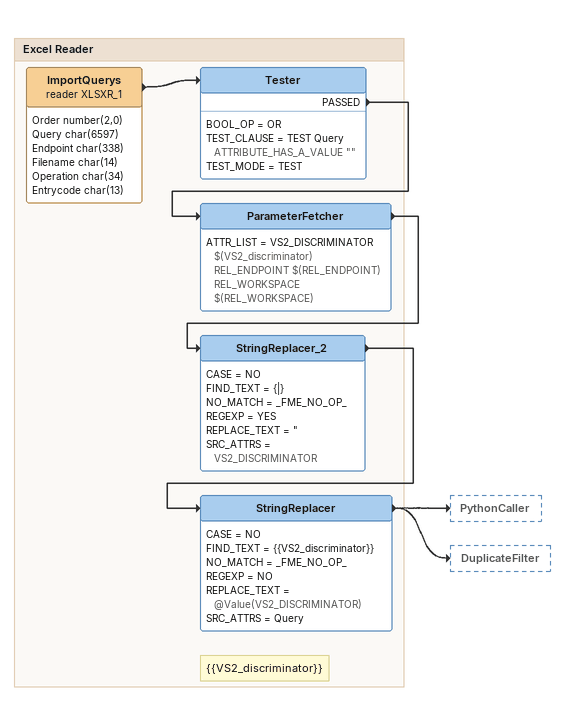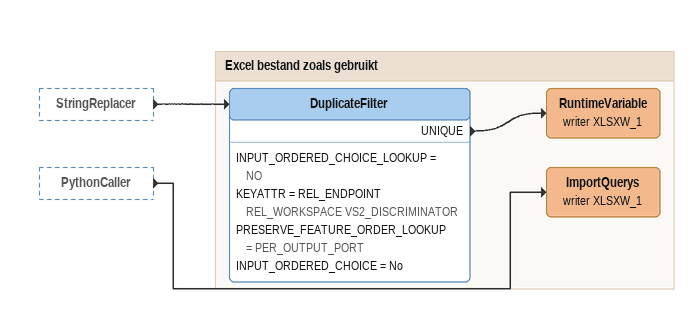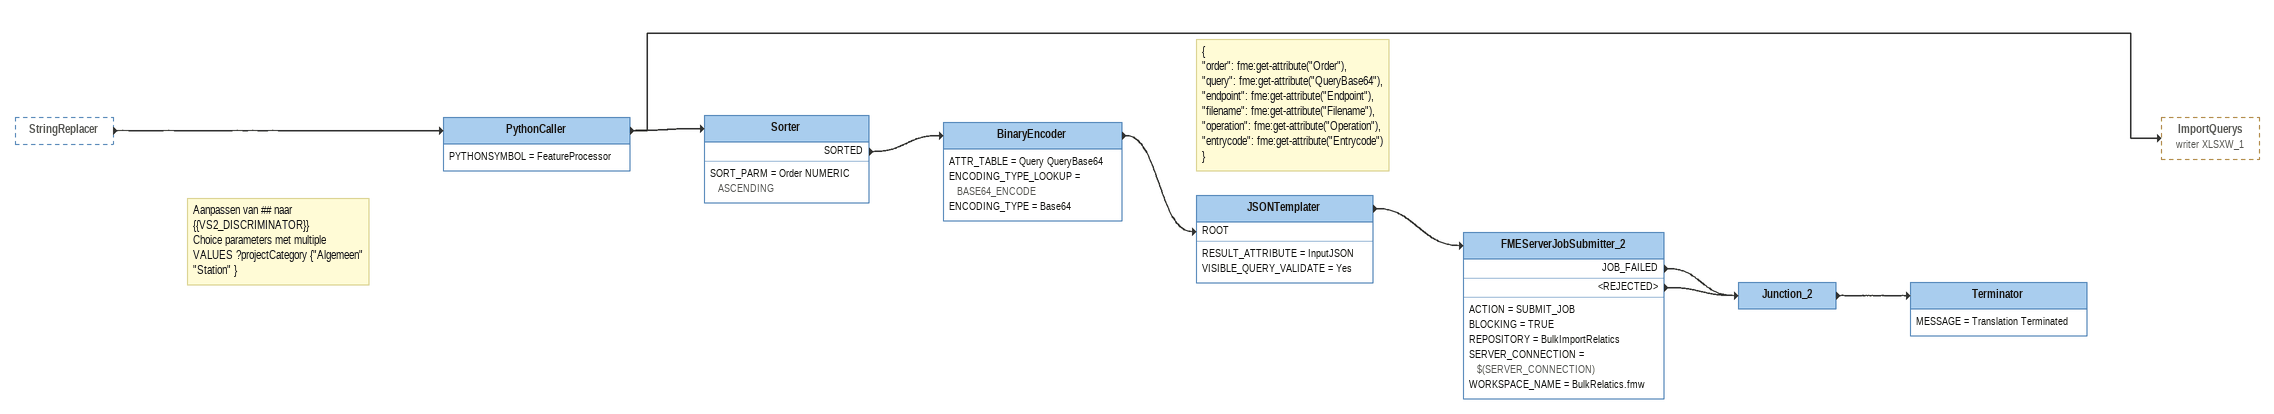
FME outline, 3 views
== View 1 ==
Bookmark: Excel Reader
ImportQuerys (reader XLSXR_1)
    attributes: Order number(2,0), Query char(6597), Endpoint char(338), Filename char(14), Operation char(34), Entrycode char(13)
    -> Tester
Tester
    BOOL_OP = OR
    TEST_CLAUSE = TEST Query ATTRIBUTE_HAS_A_VALUE ""
    TEST_MODE = TEST
    PASSED -> ParameterFetcher
ParameterFetcher
    ATTR_LIST = VS2_DISCRIMINATOR $(VS2_discriminator) REL_ENDPOINT $(REL_ENDPOINT) REL_WORKSPACE $(REL_WORKSPACE)
    -> StringReplacer_2
StringReplacer_2
    CASE = NO
    FIND_TEXT = {|}
    NO_MATCH = _FME_NO_OP_
    REGEXP = YES
    REPLACE_TEXT = "
    SRC_ATTRS = VS2_DISCRIMINATOR
    -> StringReplacer
Note: {{VS2_discriminator}}
StringReplacer
    CASE = NO
    FIND_TEXT = {{VS2_discriminator}}
    NO_MATCH = _FME_NO_OP_
    REGEXP = NO
    REPLACE_TEXT = @Value(VS2_DISCRIMINATOR)
    SRC_ATTRS = Query
    -> PythonCaller
    -> DuplicateFilter

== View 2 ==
StringReplacer [outside]
    -> DuplicateFilter
PythonCaller [outside]
    -> ImportQuerys (writer XLSXW_1)

Bookmark: Excel bestand zoals gebruikt
DuplicateFilter
    INPUT_ORDERED_CHOICE_LOOKUP = NO
    KEYATTR = REL_ENDPOINT REL_WORKSPACE VS2_DISCRIMINATOR
    PRESERVE_FEATURE_ORDER_LOOKUP = PER_OUTPUT_PORT
    INPUT_ORDERED_CHOICE = No
    UNIQUE -> RuntimeVariable (writer XLSXW_1)
RuntimeVariable (writer XLSXW_1)
ImportQuerys (writer XLSXW_1)

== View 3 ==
StringReplacer [outside]
    -> PythonCaller
Note: Aanpassen van ## naar {{VS2_DISCRIMINATOR}} / Choice parameters met multiple / VALUES ?projectCategory {"Algemeen" "Station" }
PythonCaller
    PYTHONSYMBOL = FeatureProcessor
    -> ImportQuerys (writer XLSXW_1)
    -> Sorter
Sorter
    SORT_PARM = Order NUMERIC ASCENDING
    SORTED -> BinaryEncoder
BinaryEncoder
    ATTR_TABLE = Query QueryBase64
    ENCODING_TYPE_LOOKUP = BASE64_ENCODE
    ENCODING_TYPE = Base64
    -> JSONTemplater [ROOT]
Note: { / "order": fme:get-attribute("Order"), / "query": fme:get-attribute("QueryBase64"), / "endpoint": fme:get-attribute("Endpoint"), / "filename": fme:get-attribute("Filename"), / "operation": fme:get-attribute("Operation"), / "entrycode": fme:get-attribute("Entrycode") / }
JSONTemplater
    RESULT_ATTRIBUTE = InputJSON
    VISIBLE_QUERY_VALIDATE = Yes
    -> FMEServerJobSubmitter_2
FMEServerJobSubmitter_2
    ACTION = SUBMIT_JOB
    BLOCKING = TRUE
    REPOSITORY = BulkImportRelatics
    SERVER_CONNECTION = $(SERVER_CONNECTION)
    WORKSPACE_NAME = BulkRelatics.fmw
    JOB_FAILED -> Junction_2
    <REJECTED> -> Junction_2
Junction_2
    -> Terminator
Terminator
    MESSAGE = Translation Terminated
